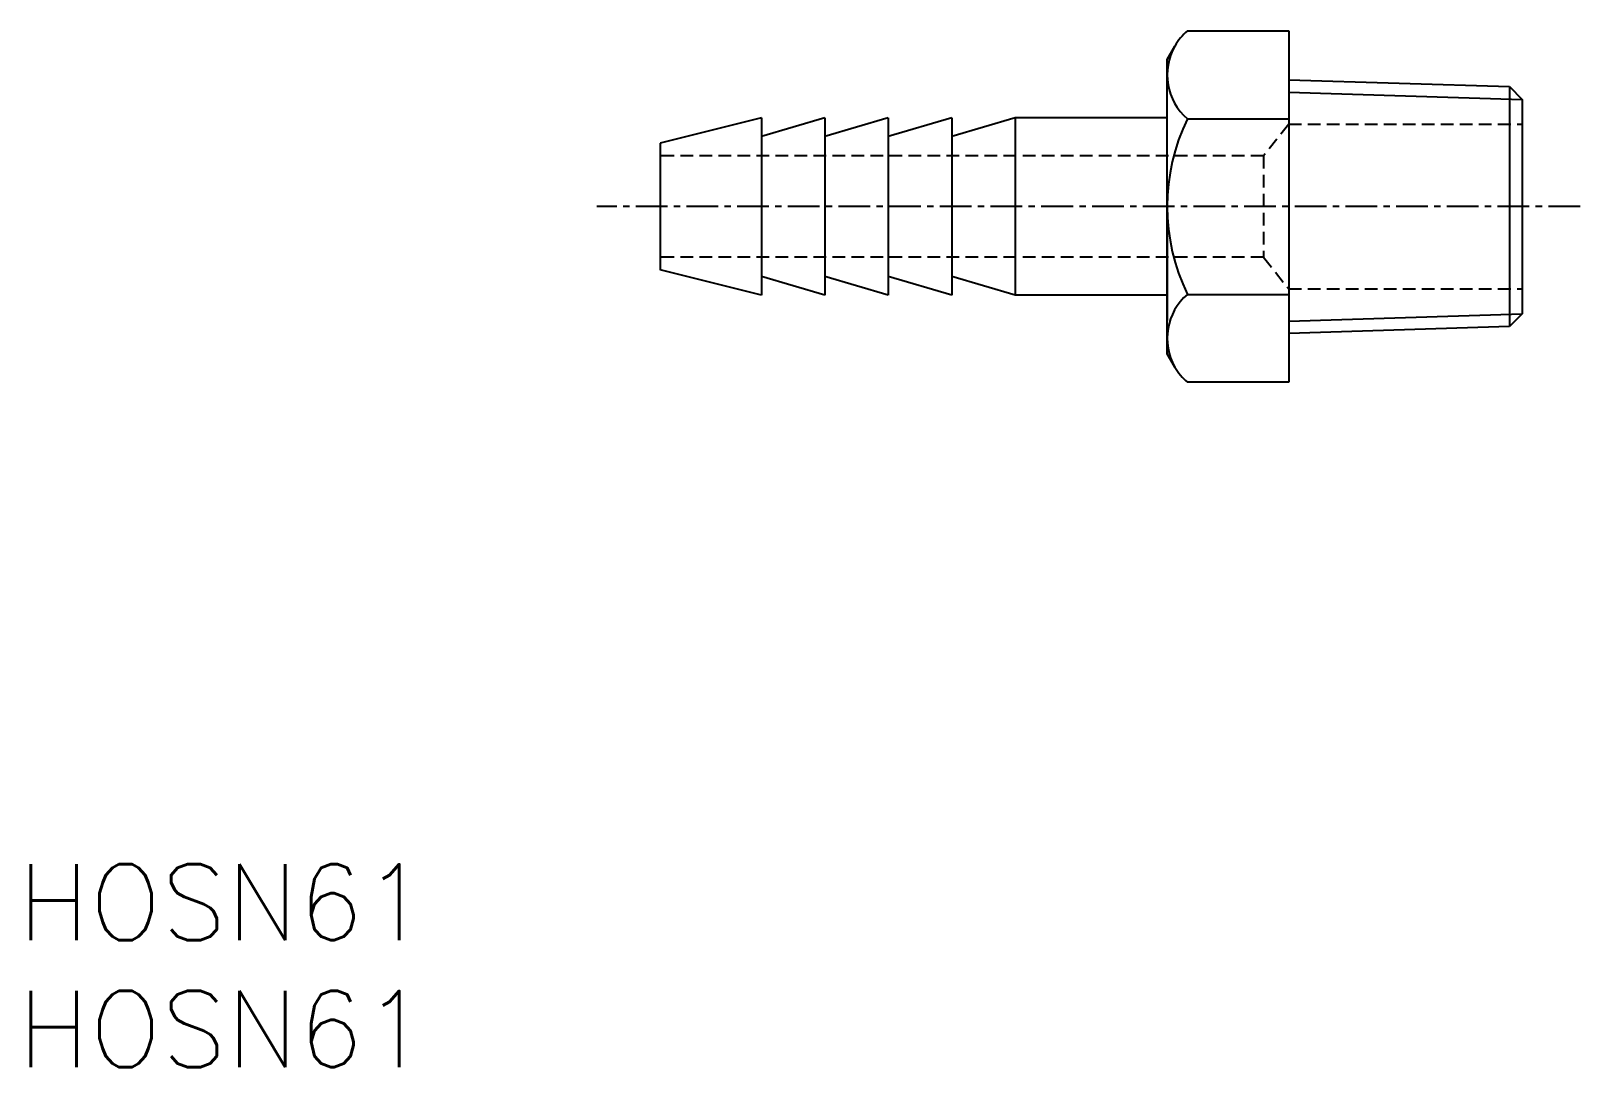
# Model space of a CAD drawing. Extents: x 0.5 to 61.6, y 0 to 40.9.
import ezdxf

# ---------------------------------------------------------------- set-up
doc = ezdxf.new("R2010")
doc.units = 0
doc.linetypes.add('CENTER', pattern=[2, 1.25, -0.25, 0.25, -0.25])
doc.linetypes.add('DASHED', pattern=[0.75, 0.5, -0.25])
doc.layers.get('0').update_dxf_attribs({"linetype": 'CONTINUOUS'})
doc.layers.add('CENTER', color=1, linetype='CENTER')
doc.styles.get("Standard").update_dxf_attribs({"font": 'txt.shx'})

# ---------------------------------------------------------------- blocks, each defined once
blk = doc.blocks.new('*U4')
at = {"color": 7, "linetype": 'CONTINUOUS'}
blk.add_text('HOSN61', height=3, dxfattribs=at).set_placement((0, 0))
blk = doc.blocks.new('*U5')
at = {"color": 7, "linetype": 'CONTINUOUS'}
blk.add_text('HOSN61', height=3, dxfattribs=at).set_placement((0, 5))

msp = doc.modelspace()

# ---------------------------------------------------------------- linework, layer by layer
at = {"color": 7, "linetype": 'CONTINUOUS'}
for p, q in [((46.133, 40.874), (50.133, 40.874)), ((50.133, 40.874), (50.133, 27.018)), ((45.333, 39.751), (45.638, 40.279)), ((45.333, 28.14), (45.333, 39.751)), ((45.333, 38.446), (45.333, 38.696)), ((45.333, 33.946), (45.333, 38.696)), ((50.133, 38.949), (58.833, 38.677)), ((58.833, 38.677), (58.833, 29.215)), ((58.833, 38.677), (59.333, 38.177)), ((59.333, 38.177), (59.333, 29.715)), ((29.333, 37.446), (25.333, 36.446)), ((29.333, 37.446), (29.333, 30.446)), ((31.833, 37.446), (29.333, 36.705)), ((31.833, 37.446), (31.833, 30.446)), ((34.333, 37.446), (31.833, 36.705)), ((34.333, 37.446), (34.333, 30.446)), ((36.833, 37.446), (34.333, 36.705)), ((39.333, 37.446), (36.833, 36.705)), ((36.833, 37.446), (36.833, 30.446)), ((39.333, 37.446), (39.333, 30.446)), ((45.333, 37.446), (39.333, 37.446)), ((46.133, 37.41), (50.133, 37.41)), ((25.333, 36.446), (25.333, 31.446)), ((45.333, 33.946), (45.333, 29.446)), ((29.333, 30.446), (25.333, 31.446)), ((31.833, 30.446), (29.333, 31.187)), ((34.333, 30.446), (31.833, 31.187)), ((36.833, 30.446), (34.333, 31.187)), ((39.333, 30.446), (36.833, 31.187)), ((45.333, 30.446), (39.333, 30.446)), ((46.133, 30.482), (50.133, 30.482)), ((59.333, 29.715), (58.833, 29.215)), ((58.833, 29.215), (50.133, 28.943)), ((45.638, 27.612), (45.333, 28.14)), ((50.133, 27.018), (46.133, 27.018))]:
    msp.add_line(p, q, dxfattribs=at)
at = {"color": 3}
for p, q in [((50.133, 38.464), (59.333, 38.177)), ((50.133, 29.427), (59.333, 29.715))]:
    msp.add_line(p, q, dxfattribs=at)
at = {"color": 3, "linetype": 'DASHED'}
for p, q in [((50.133, 37.196), (49.133, 35.946)), ((50.133, 37.196), (59.333, 37.196)), ((49.133, 35.946), (25.333, 35.946)), ((49.133, 35.946), (49.133, 31.946)), ((49.133, 31.946), (25.333, 31.946)), ((49.133, 31.946), (50.133, 30.696)), ((50.133, 30.696), (59.333, 30.696))]:
    msp.add_line(p, q, dxfattribs=at)
at = {"color": 7, "linetype": 'CONTINUOUS'}
for centre, radius, start, end in [((47.608, 39.142), 2.275, 130.41744, 150), ((47.608, 39.142), 2.275, 150, 229.58256), ((53.233, 33.946), 7.9, 153.99218, 206.00782), ((47.608, 28.75), 2.275, 130.41744, 210), ((47.608, 28.75), 2.275, 210, 229.58256)]:
    msp.add_arc(centre, radius, start, end, dxfattribs=at)
at = {"layer": 'CENTER', "color": 1}
msp.add_line((61.619, 33.946), (22.833, 33.946), dxfattribs=at)

# ---------------------------------------------------------------- block references
at = {"color": 7, "linetype": 'CONTINUOUS'}
for name in ['*U5', '*U4']:
    msp.add_blockref(name, (0, 0), dxfattribs=at)

doc.saveas('drawing.dxf')
